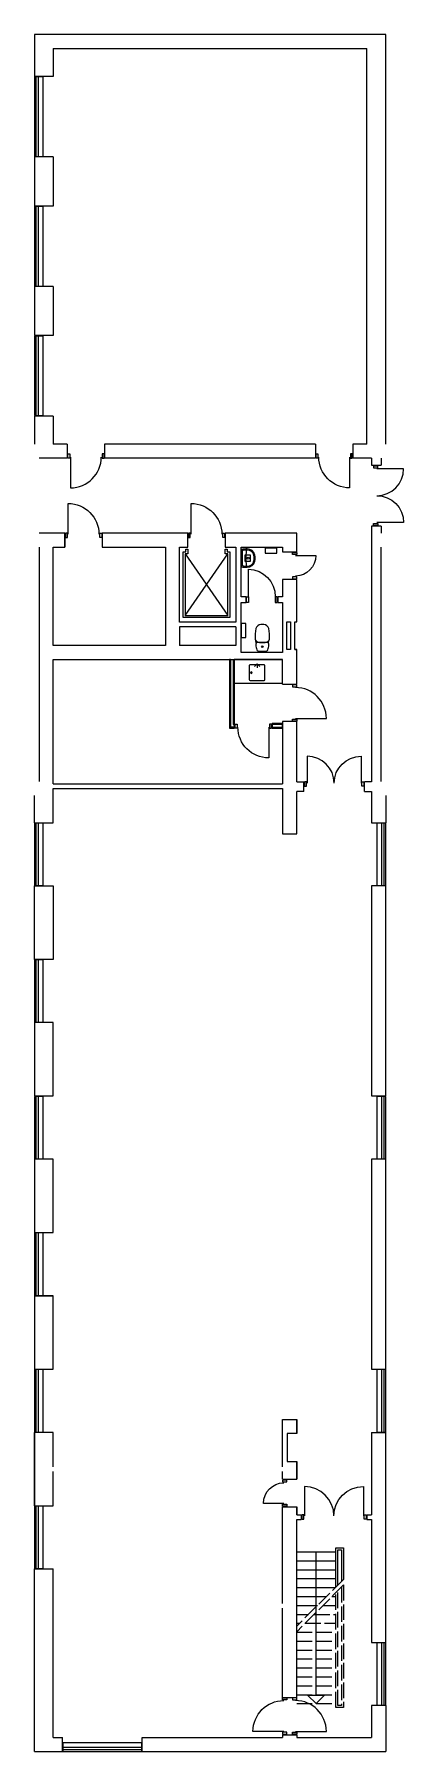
# Model space of a CAD drawing. Header units: millimetres. Extents: x -139122137 to -139112677, y 257862386 to 257906386.
import ezdxf

# ---------------------------------------------------------------- set-up
doc = ezdxf.new("R2010")
doc.units = ezdxf.units.MM
doc.header["$LTSCALE"] = 100
doc.linetypes.add('HIDDEN', pattern=[5, 4, -1])
for name, color, linetype in [('A21----', 3, 'Continuous'), ('a22--l-', 1, 'Continuous'), ('A22--U-', 1, 'Continuous'), ('A22-L--', 1, 'Continuous'), ('A24----', 1, 'Continuous'), ('A312---', 2, 'Continuous'), ('A314-S-', 8, 'Continuous'), ('A321---', 1, 'Continuous'), ('A33----', 113, 'Continuous'), ('A59----', 2, 'Continuous'), ('A66----', 161, 'Continuous'), ('A79-F--', 8, 'Continuous')]:
    doc.layers.add(name, color=color, linetype=linetype)

# ---------------------------------------------------------------- blocks, each defined once
blk = doc.blocks.new('V162')
for p, q in [((1610, 110), (9.999999999998181, 110)), ((1610, 50), (9.999999999998181, 50))]:
    blk.add_line(p, q)
blk.add_lwpolyline([(1610.000000000007, 7.276e-12), (1610, 230), (9.999999999998181, 230), (9.999999999998181, -7.276e-12)], close=True)
blk = doc.blocks.new('V206')
for p, q in [((2050.000000000007, 109.9999999999854), (10, 110)), ((2050.000000000007, 49.99999999998545), (10, 50))]:
    blk.add_line(p, q)
blk.add_lwpolyline([(2050.000000000015, -1.09139e-11), (2050.000000000007, 229.9999999999818), (10, 229.9999999999964), (10, -1.09139e-11)], close=True)
blk = doc.blocks.new('D96H')
for points in [[(-945, 110), (-895, 110), (-895, 0), (-945, 0)], [(-15, 0), (-15, 110), (-65, 110), (-65, 0)]]:
    blk.add_lwpolyline(points, close=True)
blk.add_lwpolyline([(-85, 30), (-85, -760, -0.4142135623730951), (-875, 30)], format="xyb")
blk = doc.blocks.new('D96V')
for points in [[(15, 109.9999999999964), (65, 109.9999999999964), (65, -3.638e-12), (15, -3.638e-12)], [(945, -3.638e-12), (945, 109.9999999999964), (895, 109.9999999999964), (895, -3.638e-12)]]:
    blk.add_lwpolyline(points, close=True)
blk.add_lwpolyline([(85.00000000000364, 29.99999999999636), (85.00000000000364, -760.0000000000036, 0.4142135623730951), (875.0000000000036, 29.99999999999636)], format="xyb")
blk = doc.blocks.new('DD169')
for points in [[(20, 110), (70, 110), (70, 0), (20, 0)], [(1670, 0), (1670, 110), (1620, 110), (1620, 0)]]:
    blk.add_lwpolyline(points, close=True)
for points in [[(844.9999999999982, 30, -0.4142135623730951), (89.99999999999454, -725.0000000000036), (89.99999999999454, 30)], [(844.9999999999964, 30, 0.4142135623730951), (1600, -725.0000000000036), (1600, 30)]]:
    blk.add_lwpolyline(points, format="xyb")
blk = doc.blocks.new('DD156')
for points in [[(20, 110), (70, 110), (70, 0), (20, 0)], [(1540, 0), (1540, 110), (1490, 110), (1490, 0)]]:
    blk.add_lwpolyline(points, close=True)
for points in [[(779.9999999999964, 30, -0.4142135623730951), (89.99999999999363, -660.0000000000036), (89.99999999999363, 30)], [(779.9999999999973, 30, 0.4142135623730951), (1470, -660.0000000000036), (1470, 30)]]:
    blk.add_lwpolyline(points, format="xyb")
blk = doc.blocks.new('PIL')
for p, q in [((0, 0), (-212.1320343559637, -212.1320343559637)), ((0, 7.276e-12), (212.1320343559637, -212.1320343559564)), ((-212.1320343559637, -212.1320343559637), (212.1320343559746, -212.1320343559637))]:
    blk.add_line(p, q)
blk = doc.blocks.new('_ADKV021_P')
blk.add_lwpolyline([(20.00000000000091, 0), (379.9999999999991, 0, -0.414213562373095), (399.9999999999991, -20), (400, -380, -0.4142135623730958), (380, -400), (19.99999999999909, -400, -0.414213562373095), (-9.095e-13, -380), (9.095e-13, -20, -0.4142135623730943)], format="xyb", close=True)
blk.add_circle((350, -200), 20)
blk = doc.blocks.new('_ABAD233_P')
for p, q in [((-70, 50), (-50, 70)), ((0, 0), (-60, 60)), ((0, 0), (0, 100)), ((0, 0), (60, 60)), ((50, 70), (70, 50))]:
    blk.add_line(p, q)
blk = doc.blocks.new('køkkenvask')
at = {"layer": 'A59----', "xscale": -1, "rotation": 359.9999994247033}
blk.add_blockref('_ADKV021_P', (499.9999999936554, -132.9598970057123), dxfattribs=at)
at = {"layer": 'A59----', "rotation": 179.9999994247033}
blk.add_blockref('_ABAD233_P', (300.0000000104483, -110.4585060186946), dxfattribs=at)
blk = doc.blocks.new('D71H')
for points in [[(-640, 110.0424046834014), (-690, 110.0424046834014), (-690, 0.0424046834014007), (-640, 0.0424046834014007)], [(-20.00000000000728, 0.0424046834014007), (-70.00000000000728, 0.0424046834014007), (-70.00000000000728, 110.0424046834014), (-20.00000000000728, 110.0424046834014)]]:
    blk.add_lwpolyline(points, close=True)
blk.add_lwpolyline([(-90, 28.39798818088457), (-90, -491.6020118191154, -0.410250066279564), (-620, 28.39798818088457)], format="xyb")
blk = doc.blocks.new('dis0001t')
for p, q in [((-154.9969062691835, -245.6905522080001), (-163.8874382647882, -298.083848032443)), ((154.9969062691835, -245.6905522080001), (163.8874382647878, -298.0838480324404))]:
    blk.add_line(p, q)
for points in [[(95.49430605555608, -265.1606697300326), (-95.49430605555517, -265.1606697300326, 0.380436264675569), (-182.3993221829614, -342.4740033520943, 0.0956675532251157), (-162.6354577771153, -608.8093315114602, 0.3299202473507091), (-39.00980704262929, -711.4188109589309, 0.0277158264302056), (39.00980704262929, -711.4188109589309, 0.3299202473507089), (162.6354577771172, -608.8093315114602, 0.0956675532251157), (182.3993221829633, -342.4740033520943, 0.3804362646755689)], [(113.5745928950118, -40.53727326866374, 0.0927784375014613), (-113.5745928950118, -40.53727326866374, 0.3016702603911979), (-142.3182038584555, -68.46509399545539, 0.0345254583927298), (-168.8058017380454, -187.4385642621714, 0.1318576942275965), (-167.8796312735394, -211.8675605520998), (-158.4579928177855, -239.1174577712227, 0.3826561050683845), (-143.3790469618198, -250, -0.0529429658073892), (143.3790469618198, -250, 0.3826561050683845), (158.4579928177864, -239.1174577712227), (167.8796312735394, -211.8675605520998, 0.1318576942275964), (168.8058017380454, -187.4385642621714, 0.0345254583927298), (142.3182038584555, -68.46509399545539, 0.3016702603911979)]]:
    blk.add_lwpolyline(points, format="xyb", close=True)
blk.add_circle((-1.137e-13, -144.9995090025603), 20)
blk = doc.blocks.new('Jumbo-T')
at = {"layer": 'A59----'}
blk.add_lwpolyline([(0, -180), (120, -180), (120, 180), (0, 180)], close=True, dxfattribs=at)
blk = doc.blocks.new('DIS0842T')
for points in [[(-224.6250000000007, 4.547e-13, 0.0288938948495601), (-234.9912992152836, -154.2594103105912, 0.3536218093811934), (-78.75000000000136, -351.2811374099092, 0.1107157154297159), (78.74999999999886, -351.2811374099092, 0.3536218093811934), (234.9912992152812, -154.2594103105912, 0.0288938948495601), (224.6249999999983, 4.547e-13)], [(-178.5835723000246, -22.48500000000104, 0.3858000870232532), (-198.4876590473675, -40.528643500214, 0.0221652936543242), (-204.7060796490666, -156.3220882999508, 0.3536218093811938), (-72.12481999856664, -323.5082861140927, 0.1107157154297158), (72.12481999856504, -323.5082861140922, 0.3536218093811927), (204.7060796490649, -156.3220882999508, 0.0221652936543242), (198.4876590473658, -40.528643500214, 0.3858000870232532), (178.5835723000231, -22.48500000000104)]]:
    blk.add_lwpolyline(points, format="xyb", close=True)
blk.add_lwpolyline([(204.524394922701, -143.5395802519465, 0.3962782263965192), (185.377823842804, -123.940007971878, 0.0212539336701756), (-185.3778238428058, -123.9400079718775, 0.3962782263965238), (-204.5243949227024, -143.5395802519465)], format="xyb")
blk.add_circle((-6.821e-13, -180.0000000000005), 24.43194977863941)

msp = doc.modelspace()

# ---------------------------------------------------------------- linework, layer by layer
at = {"layer": 'A21----'}
for p, q in [((-139113137.2756885, 257906386.1782944), (-139122137.2756885, 257906386.1782944)), ((-139122137.2756885, 257906386.1782944), (-139122137.2756885, 257905306.1782944)), ((-139121657.2756885, 257906026.1782944), (-139121657.2756885, 257905306.1782944)), ((-139121657.2756885, 257906026.1782944), (-139113617.2756885, 257906026.1782944)), ((-139113617.2756885, 257895886.1782944), (-139113617.2756885, 257906026.1782944)), ((-139113137.2756885, 257895886.1782944), (-139113137.2756885, 257906386.1782944)), ((-139121657.2756885, 257905306.1782944), (-139122137.2756885, 257905306.1782944)), ((-139122137.2756885, 257903246.1782944), (-139122137.2756885, 257901986.1782944)), ((-139121657.2756885, 257903246.1782944), (-139122137.2756885, 257903246.1782944)), ((-139121657.2756885, 257903246.1782944), (-139121657.2756885, 257901986.1782944)), ((-139121657.2756885, 257901986.1782944), (-139122137.2756885, 257901986.1782944)), ((-139122137.2756885, 257899926.1782944), (-139122137.2756885, 257898666.1782944)), ((-139121657.2756885, 257899926.1782944), (-139122137.2756885, 257899926.1782944)), ((-139121657.2756885, 257899926.1782944), (-139121657.2756885, 257898666.1782944)), ((-139121657.2756885, 257898666.1782944), (-139122137.2756885, 257898666.1782944)), ((-139122137.2756885, 257896606.1782944), (-139122137.2756885, 257895886.1782944)), ((-139121657.2756885, 257896606.1782944), (-139122137.2756885, 257896606.1782944)), ((-139121657.2756885, 257896606.1782944), (-139121657.2756885, 257895886.1782944)), ((-139113497.2756885, 257895526.1782944), (-139113497.2756885, 257895346.1782944)), ((-139113257.2756885, 257895526.1782944), (-139113257.2756885, 257895346.1782944)), ((-139113497.2756885, 257895346.1782944), (-139113257.2756885, 257895346.1782944)), ((-139113497.2756885, 257893786.1782944), (-139113497.2756885, 257893606.1782944)), ((-139113257.2756885, 257893786.1782944), (-139113497.2756885, 257893786.1782944)), ((-139113257.2756885, 257893786.1782944), (-139113257.2756885, 257893606.1782944)), ((-139121657.2756885, 257890726.1782944), (-139121657.2756885, 257893246.1782944)), ((-139113497.2756885, 257893606.1782944), (-139113497.2756885, 257887230.7436526)), ((-139113257.2756885, 257887246.1782944), (-139113257.2756885, 257893246.1782944)), ((-139115467.2756885, 257890626.1782944), (-139115417.2756885, 257890626.1782944)), ((-139121657.2756885, 257887186.1782944), (-139121657.2756885, 257890366.1720946)), ((-139122137.2756885, 257886186.1782944), (-139122137.2756885, 257886886.1782944)), ((-139122137.2756885, 257886186.1782944), (-139122137.2756885, 257886886.1782944)), ((-139113497.2756885, 257886990.7436526), (-139113497.2756885, 257886186.1782944)), ((-139113137.2756885, 257886886.1782944), (-139113137.2756885, 257886186.1782944)), ((-139113497.2756885, 257886186.1782944), (-139113137.2756885, 257886186.1782944)), ((-139122137.2756885, 257882686.1782944), (-139122137.2756885, 257884566.1782944)), ((-139122137.2756885, 257884566.1782944), (-139121657.2756885, 257884566.1782944)), ((-139121657.2756885, 257884566.1782944), (-139121657.2756885, 257882686.1782944)), ((-139121657.2756885, 257882686.1782944), (-139122137.2756885, 257882686.1782944)), ((-139113137.2756885, 257877566.1782944), (-139113497.2756885, 257877566.1782944)), ((-139113497.2756885, 257877566.1782944), (-139113497.2756885, 257872186.1782944)), ((-139113137.2756885, 257872186.1782944), (-139113137.2756885, 257877566.1782944)), ((-139122137.2756885, 257874066.1782944), (-139121657.2756885, 257874066.1782944)), ((-139113497.2756885, 257872186.1782944), (-139113137.2756885, 257872186.1782944)), ((-139113497.2756885, 257872186.1782944), (-139113497.2756885, 257872186.1782944)), ((-139122137.2756885, 257868686.1782944), (-139122137.2756885, 257870566.1782944)), ((-139113497.2756885, 257870566.1782944), (-139113497.2756885, 257868456.1782944)), ((-139113497.2756885, 257870566.1782944), (-139113137.2756885, 257870566.1782944)), ((-139113137.2756885, 257865186.1782944), (-139113137.2756885, 257870566.1782944)), ((-139113497.2756885, 257868336.1782944), (-139113497.2756885, 257865186.1782944)), ((-139122137.2756885, 257867066.1782944), (-139121657.2756885, 257867066.1782944)), ((-139122137.2756885, 257862386.1782944), (-139122137.2756885, 257867066.1782944)), ((-139121657.2756885, 257862746.1782944), (-139121657.2756885, 257867066.1782944)), ((-139113497.2756885, 257865186.1782944), (-139113137.2756885, 257865186.1782944)), ((-139113497.2756885, 257865186.1782944), (-139113497.2756885, 257865186.1782944)), ((-139113137.2756885, 257863566.1782944), (-139113497.2756885, 257863566.1782944)), ((-139113497.2756885, 257863566.1782944), (-139113497.2756885, 257862746.1782944)), ((-139113137.2756885, 257863566.1782944), (-139113137.2756885, 257862386.1782944)), ((-139121657.2756885, 257862746.1782944), (-139121417.2756885, 257862746.1782944)), ((-139121417.2756885, 257862386.1782944), (-139121417.2756885, 257862746.1782944)), ((-139119377.2756885, 257862386.1782944), (-139119377.2756885, 257862746.1782944)), ((-139119377.2756885, 257862746.1782944), (-139115777.2756885, 257862746.1782944)), ((-139115417.2756885, 257862746.1782944), (-139113497.2756885, 257862746.1782944)), ((-139122137.2756885, 257862386.1782944), (-139121417.2756885, 257862386.1782944)), ((-139119377.2756885, 257862386.1782944), (-139113137.2756885, 257862386.1782944))]:
    msp.add_line(p, q, dxfattribs=at)
for points in [[(-139122017.2756885, 257893246.1782944), (-139122017.2756885, 257887246.1782944)], [(-139122137.2756885, 257886186.1782944), (-139121657.2756885, 257886186.1782944), (-139121657.2756885, 257887066.1782944)], [(-139121657.2756885, 257869686.1782944), (-139121657.2756885, 257870566.1782944), (-139122137.2756885, 257870566.1782944), (-139122137.2756885, 257868686.1782944), (-139121657.2756885, 257868686.1782944), (-139121657.2756885, 257869566.1782944)]]:
    msp.add_lwpolyline(points, dxfattribs=at)
for points in [[(-139113497.2756885, 257879186.1782944), (-139113137.2756885, 257879186.1782944), (-139113137.2756885, 257884566.1782944), (-139113497.2756885, 257884566.1782944), (-139113497.2756885, 257879186.1782944)], [(-139122137.2756885, 257879186.1782944), (-139121657.2756885, 257879186.1782944), (-139121657.2756885, 257881066.1782944), (-139122137.2756885, 257881066.1782944)], [(-139122137.2756885, 257875686.1782944), (-139121657.2756885, 257875686.1782944), (-139121657.2756885, 257877566.1782944), (-139122137.2756885, 257877566.1782944)], [(-139122137.2756885, 257872186.1782944), (-139121657.2756885, 257872186.1782944), (-139121657.2756885, 257874066.1782944), (-139122137.2756885, 257874066.1782944)]]:
    msp.add_lwpolyline(points, close=True, dxfattribs=at)
at = {"layer": 'a22--l-'}
for points in [[(-139121657.2756885, 257887186.1782944), (-139115777.2756885, 257887186.1782944)], [(-139121657.2756885, 257887066.1782944), (-139115777.2756885, 257887066.1782944)]]:
    msp.add_lwpolyline(points, dxfattribs=at)
at = {"layer": 'A22--U-'}
for p, q in [((-139121297.2756885, 257895886.1782944), (-139121657.2756885, 257895886.1782944)), ((-139120337.2756885, 257895886.1782944), (-139120337.2756885, 257895526.1782944)), ((-139114937.2756885, 257895886.1782944), (-139120337.2756885, 257895886.1782944)), ((-139114937.2756885, 257895886.1782944), (-139114937.2756885, 257895526.1782944)), ((-139113617.2756885, 257895886.1782944), (-139113977.2756885, 257895886.1782944)), ((-139113977.2756885, 257895886.1782944), (-139113977.2756885, 257895526.1782944)), ((-139114937.2756885, 257895526.1782944), (-139120337.2756885, 257895526.1782944)), ((-139113497.2756885, 257895526.1782944), (-139113977.2756885, 257895526.1782944)), ((-139121357.2756885, 257893606.1782944), (-139122017.2756885, 257893606.1782944)), ((-139121657.2756885, 257893246.1782944), (-139121357.2756885, 257893246.1782944)), ((-139121357.2756885, 257893606.1782944), (-139121357.2756885, 257893246.1782944)), ((-139121357.2756885, 257893246.1782944), (-139121357.2756885, 257893606.1782944)), ((-139118207.2756885, 257893606.1782944), (-139120397.2756885, 257893606.1782944)), ((-139120397.2756885, 257893606.1782944), (-139120397.2756885, 257893246.1782944)), ((-139120397.2756885, 257893246.1782944), (-139118777.2756885, 257893246.1782944)), ((-139118777.2756885, 257893246.1782944), (-139118777.2756885, 257890726.1782944)), ((-139118417.2756885, 257891326.1782944), (-139118417.2756885, 257893246.1782944)), ((-139118417.2756885, 257893246.1782944), (-139118207.2756885, 257893246.1782944)), ((-139118207.2756885, 257893246.1782944), (-139118207.2756885, 257893606.1782944)), ((-139116977.2756885, 257891326.1782944), (-139118417.2756885, 257891326.1782944)), ((-139116977.2756885, 257891206.1782944), (-139118417.2756885, 257891206.1782944)), ((-139118417.2756885, 257891206.1782944), (-139118417.2756885, 257890726.1782944)), ((-139116977.2756885, 257891206.1782944), (-139116977.2756885, 257890726.1782944)), ((-139118777.2756885, 257890726.1782944), (-139121657.2756885, 257890726.1782944)), ((-139116977.2756885, 257890726.1782944), (-139118417.2756885, 257890726.1782944)), ((-139115417.2756885, 257889736.1720946), (-139115417.2756885, 257890626.1782944)), ((-139121657.2756885, 257890366.1720946), (-139115777.2756885, 257890366.1782944)), ((-139115777.2756885, 257889736.1720946), (-139115777.2756885, 257890366.1782944)), ((-139115777.2756885, 257889736.1720946), (-139115417.2756885, 257889736.1720946)), ((-139115777.2756885, 257889736.1720946), (-139115417.2756885, 257889736.1720946)), ((-139115417.2756885, 257887230.7436526), (-139115237.2756885, 257887230.7436526)), ((-139115237.2756885, 257886990.7436526), (-139115237.2756885, 257887230.7436526)), ((-139113497.2756885, 257887230.7436526), (-139113677.2756885, 257887230.7436526)), ((-139113677.2756885, 257886990.7436526), (-139113677.2756885, 257887230.7436526)), ((-139115237.2756885, 257886990.7436526), (-139115417.2756885, 257886990.7436526)), ((-139113677.2756885, 257886990.7436526), (-139113497.2756885, 257886990.7436526)), ((-139115777.2756885, 257869686.1782944), (-139115777.2756885, 257870896.1782944)), ((-139115777.2756885, 257870896.1782944), (-139115417.2756885, 257870896.1782944)), ((-139115417.2756885, 257870896.1782944), (-139115417.2756885, 257870536.1782944)), ((-139115417.2756885, 257870846.1782944), (-139115417.2756885, 257870896.1782944)), ((-139115417.2756885, 257870536.1782944), (-139115417.2756885, 257870896.1782944)), ((-139115777.2332838, 257869366.1782945), (-139115777.2756885, 257869566.1782944)), ((-139115417.2756885, 257869816.1782944), (-139115417.2756885, 257869366.1782945)), ((-139115417.2756885, 257869366.1782945), (-139115417.2756885, 257869816.1782944)), ((-139115777.2756885, 257866186.1782944), (-139115777.2756885, 257868656.1782945)), ((-139115417.2756885, 257868456.1782944), (-139115417.2756885, 257868656.1782945)), ((-139115417.2756885, 257868656.1782945), (-139115417.2756885, 257868456.1782944)), ((-139115417.2756885, 257868456.1782944), (-139115302.2756885, 257868456.1782944)), ((-139115417.2756885, 257863776.7026967), (-139115417.2756885, 257868336.1782944)), ((-139115417.2756885, 257868336.1782944), (-139115302.2756885, 257868336.1782944)), ((-139115302.2756885, 257868456.1782944), (-139115302.2756885, 257868336.1782944)), ((-139113617.2756885, 257868456.1782944), (-139113497.2756885, 257868456.1782944)), ((-139113617.2756885, 257868456.1782944), (-139113617.2756885, 257868336.1782944)), ((-139113617.2756885, 257868336.1782944), (-139113497.2756885, 257868336.1782944)), ((-139115777.2756885, 257863776.7026967), (-139115777.2756885, 257866066.1782944)), ((-139115777.2756885, 257863776.7026967), (-139115417.2756885, 257863776.7026967)), ((-139115777.2756885, 257862820.1959851), (-139115777.2756885, 257862746.1782944)), ((-139115777.2756885, 257862820.1959851), (-139115417.2756885, 257862820.1959851)), ((-139115417.2756885, 257862820.1959851), (-139115417.2756885, 257862746.1782944))]:
    msp.add_line(p, q, dxfattribs=at)
for points in [[(-139121297.2756885, 257895886.1782944), (-139121297.2756885, 257895526.1782944), (-139122017.2756885, 257895526.1782944)], [(-139115417.2756885, 257890626.1782944), (-139115467.2756885, 257890626.1782944), (-139115467.2756885, 257891336.1782944), (-139115417.2756885, 257891336.1782944), (-139115417.2756885, 257892416.1782944), (-139115777.2756885, 257892416.1782944), (-139115777.2756885, 257891976.1782944), (-139115902.2756885, 257891976.1782944), (-139115902.2756885, 257891831.1782944), (-139115777.2756885, 257891831.1782944), (-139115777.2756885, 257891361.1782944), (-139115777.2756885, 257890651.1782944), (-139115777.2756885, 257890551.1782944), (-139116837.2756885, 257890551.1782944), (-139116837.2756885, 257891831.1782944), (-139116712.2756885, 257891831.1782944), (-139116712.2756885, 257891976.1782944), (-139116837.2756885, 257891976.1782944), (-139116837.2756885, 257893246.1782944), (-139115777.2756885, 257893246.1782944), (-139115777.2756885, 257893126.1782944), (-139115417.2756885, 257893126.1782944), (-139115417.2756885, 257893606.1782944), (-139117247.2756885, 257893606.1782944), (-139117247.2756885, 257893246.1782944), (-139116977.2756885, 257893246.1782944), (-139116977.2756885, 257891326.1782944)], [(-139115417.2756885, 257887230.7436526), (-139115417.2756885, 257888776.1720946), (-139115777.2756885, 257888776.1720946), (-139115777.2756885, 257887186.1782944)], [(-139115777.2756885, 257887066.1782944), (-139115777.2756885, 257885906.1782944), (-139115417.2756885, 257885906.1782944), (-139115417.2756885, 257886990.7436526)], [(-139115417.2756885, 257870536.1782944), (-139115657.2756885, 257870536.1782944), (-139115657.2756885, 257869816.1782944), (-139115417.2756885, 257869816.1782944)], [(-139115777.2332838, 257869366.1782945), (-139115417.2756885, 257869366.1782945)], [(-139115777.2332838, 257868656.1782945), (-139115417.2756885, 257868656.1782945)]]:
    msp.add_lwpolyline(points, dxfattribs=at)
msp.add_lwpolyline([(-139115575.2756885, 257891336.1782944), (-139115575.2756885, 257890626.1782944), (-139115669.2756885, 257890626.1782944), (-139115669.2756885, 257891336.1782944)], close=True, dxfattribs=at)
at = {"layer": 'A22-L--'}
for p, q in [((-139117112.2757621, 257890366.172562), (-139117112.2757621, 257888631.17700234)), ((-139117042.2757621, 257890366.172562), (-139117042.2757621, 257888701.17373052)), ((-139117017.2757621, 257890366.172562), (-139117017.2757621, 257888726.172562)), ((-139117112.2757621, 257888631.17700234), (-139117007.28012896, 257888631.1720947)), ((-139117042.2757621, 257888701.17373052), (-139117007.27685705, 257888701.17209464)), ((-139117017.2757621, 257888726.172562), (-139117007.2756885, 257888726.1720946)), ((-139117007.2756885, 257888606.1720945), (-139117007.2756885, 257888726.1720946))]:
    msp.add_line(p, q, dxfattribs=at)
for points in [[(-139117007.2756885, 257888631.172562), (-139117112.2757621, 257888631.1725619), (-139117112.2757621, 257890366.172562), (-139117137.2757621, 257890366.1725619), (-139117137.2757621, 257888606.1725619), (-139117007.2756885, 257888606.172562)], [(-139116047.2756149, 257888606.1720945), (-139115777.2756885, 257888606.1720945), (-139115777.2756885, 257888726.1720946), (-139116047.2756149, 257888726.1720946)], [(-139116047.2756149, 257888631.172562), (-139115777.2756885, 257888631.172562), (-139115777.2756885, 257888701.172562), (-139116047.2756149, 257888701.172562)]]:
    msp.add_lwpolyline(points, close=True, dxfattribs=at)
at = {"layer": 'A24----'}
for p, q in [((-139115417.2756885, 257867506.1782944), (-139114427.2756885, 257867506.1782944)), ((-139114922.2756885, 257863828.3103288), (-139114922.2756885, 257867506.1782944)), ((-139115417.2756885, 257867277.354765), (-139114427.2756885, 257867277.354765)), ((-139115417.2756885, 257867048.5312356), (-139114427.2756885, 257867048.5312356)), ((-139115417.2756885, 257866819.7077062), (-139114427.2756885, 257866819.7077062)), ((-139115417.2756885, 257866590.8841768), (-139114427.2756885, 257866590.8841768)), ((-139115417.2756885, 257866362.0606474), (-139114656.0992179, 257866362.0606474)), ((-139115417.2756885, 257866133.2371179), (-139114884.9227473, 257866133.2371179)), ((-139115417.2756885, 257865904.4135885), (-139115113.7462767, 257865904.4135885)), ((-139115417.2756885, 257865675.5900591), (-139115342.5698061, 257865675.5900591))]:
    msp.add_line(p, q, dxfattribs=at)
at = {"layer": 'A24----', "linetype": 'HIDDEN'}
for p, q in [((-139114217.2756885, 257866800.8841768), (-139115417.2756885, 257865600.8841768)), ((-139114217.2756885, 257866659.4628205), (-139115417.2756885, 257865459.4628205)), ((-139114743.5013911, 257866133.2371179), (-139114427.2756885, 257866133.2371179)), ((-139114514.6778616, 257866362.0606474), (-139114427.2756885, 257866362.0606474)), ((-139115201.1484499, 257865675.5900591), (-139114427.2756885, 257865675.5900591)), ((-139114972.3249205, 257865904.4135885), (-139114427.2756885, 257865904.4135885)), ((-139115417.2756885, 257865446.7665297), (-139114427.2756885, 257865446.7665297)), ((-139115417.2756885, 257865217.9430003), (-139114427.2756885, 257865217.9430003)), ((-139115417.2756885, 257864989.1194709), (-139114427.2756885, 257864989.1194709)), ((-139115417.2756885, 257864760.2959415), (-139114427.2756885, 257864760.2959415)), ((-139115417.2756885, 257864531.4724121), (-139114427.2756885, 257864531.4724121)), ((-139115417.2756885, 257864302.6488827), (-139114427.2756885, 257864302.6488827)), ((-139115417.2756885, 257864073.8253532), (-139114427.2756885, 257864073.8253532)), ((-139115417.2756885, 257863845.0018238), (-139114427.2756885, 257863845.0018238)), ((-139115417.2756885, 257863616.1782944), (-139114427.2756885, 257863616.1782944))]:
    msp.add_line(p, q, dxfattribs=at)
at = {"layer": 'A24----'}
for points in [[(-139114417.2756885, 257866600.8841768), (-139114417.2756885, 257867606.1782944), (-139114217.2756885, 257867606.1782944), (-139114217.2756885, 257866800.8841768)], [(-139114367.2756885, 257866650.8841768), (-139114367.2756885, 257867556.1782944), (-139114267.2756885, 257867556.1782944), (-139114267.2756885, 257866750.8841768)]]:
    msp.add_lwpolyline(points, dxfattribs=at)
at = {"layer": 'A24----', "linetype": 'HIDDEN'}
for points in [[(-139114217.2756885, 257866659.4628205), (-139114217.2756885, 257863516.1782944), (-139114417.2756885, 257863516.1782944), (-139114417.2756885, 257866459.4628205)], [(-139114267.2756885, 257866609.4628205), (-139114267.2756885, 257863566.1782944), (-139114367.2756885, 257863566.1782944), (-139114367.2756885, 257866509.4628205)]]:
    msp.add_lwpolyline(points, dxfattribs=at)
at = {"layer": 'A312---'}
msp.add_lwpolyline([(-139116650.2756885, 257891976.1782944), (-139116650.2756885, 257892682.1782944, -0.4082200849795125), (-139115964.2756885, 257891976.1782944)], format="xyb", dxfattribs=at)
for points in [[(-139116650.2756885, 257891831.2206991), (-139116700.2756885, 257891831.2206991), (-139116700.2756885, 257891976.1782944), (-139116650.2756885, 257891976.1782944)], [(-139115964.2756885, 257891831.2206991), (-139115914.2756885, 257891831.2206991), (-139115914.2756885, 257891976.1782944), (-139115964.2756885, 257891976.1782944)]]:
    msp.add_lwpolyline(points, close=True, dxfattribs=at)
at = {"layer": 'A314-S-'}
for p, q in [((-139119387.2756885, 257862496.1782944), (-139121407.2756885, 257862496.1782944)), ((-139119387.2756885, 257862436.1782944), (-139121407.2756885, 257862436.1782944))]:
    msp.add_line(p, q, dxfattribs=at)
msp.add_lwpolyline([(-139119387.2756885, 257862386.1782944), (-139119387.2756885, 257862616.1782944), (-139121407.2756885, 257862616.1782944), (-139121407.2756885, 257862386.1782944)], close=True, dxfattribs=at)
at = {"layer": 'A59----'}
msp.add_lwpolyline([(-139116748.6625714, 257892891.1782944), (-139116598.6625714, 257892891.1782944), (-139116598.6625714, 257893041.1782944), (-139116748.6625714, 257893041.1782944)], close=True, dxfattribs=at)
at = {"layer": 'A66----'}
for p, q in [((-139118277.2756885, 257893076.1782944), (-139117177.2756885, 257891496.1782944)), ((-139118277.2756885, 257891496.1782944), (-139117177.2756885, 257893076.1782944))]:
    msp.add_line(p, q, dxfattribs=at)
msp.add_lwpolyline([(-139117127.2756885, 257893126.1782944), (-139117127.2756885, 257891446.1782944), (-139118327.2756885, 257891446.1782944), (-139118327.2756885, 257893126.1782944), (-139118257.2756885, 257893126.1782944), (-139118257.2756885, 257893196.1782944), (-139118207.2756885, 257893196.1782944), (-139118207.2756885, 257893076.1782944), (-139118277.2756885, 257893076.1782944), (-139118277.2756885, 257891496.1782944), (-139117177.2756885, 257891496.1782944), (-139117177.2756885, 257893076.1782944), (-139117247.2756885, 257893076.1782944), (-139117247.2756885, 257893196.1782944), (-139117197.2756885, 257893196.1782944), (-139117197.2756885, 257893126.1782944)], close=True, dxfattribs=at)
at = {"layer": 'A79-F--'}
for p, q in [((-139116206.7899148, 257893221.1782942), (-139116206.7899148, 257893246.1782942)), ((-139116177.1461681, 257893221.1782942), (-139116177.1461681, 257893246.1782942)), ((-139115974.0759516, 257893221.1782942), (-139115974.0759516, 257893246.1782942)), ((-139115945.3884928, 257893221.1782942), (-139115945.3884928, 257893246.1782942))]:
    msp.add_line(p, q, dxfattribs=at)
msp.add_lwpolyline([(-139115927.2756884, 257893096.1782944), (-139115927.2756885, 257893221.1782944), (-139116227.2756885, 257893221.1782944), (-139116227.2756884, 257893096.1782944), (-139115927.2756884, 257893096.1782944)], dxfattribs=at)
msp.add_lwpolyline([(-139117017.2756885, 257889766.1720945), (-139115777.2756885, 257889766.1720945), (-139115777.2756885, 257890366.1720945), (-139117017.2756885, 257890366.1720946)], close=True, dxfattribs=at)

# ---------------------------------------------------------------- block references
at = {"layer": 'A24----', "rotation": 180}
msp.add_blockref('PIL', (-139114922.2756885, 257863616.1782944), dxfattribs=at)
at = {"layer": 'A314-S-'}
for name, p, rotation in [('V206', (-139122137.2756885, 257905306.1782944), 270), ('V206', (-139122137.2756885, 257901986.1782944), 270), ('V206', (-139122137.2756885, 257898666.1782944), 270), ('V162', (-139122137.2756885, 257886186.1782944), 270), ('V162', (-139113137.2756885, 257884566.1782944), 90), ('V162', (-139122137.2756885, 257882686.1782944), 270), ('V162', (-139122137.2756885, 257879186.1782944), 270), ('V162', (-139113137.2756885, 257877566.1782944), 90), ('V162', (-139122137.2756885, 257875686.1782944), 270), ('V162', (-139122137.2756885, 257872186.1782944), 270), ('V162', (-139113137.2756885, 257870566.1782944), 90), ('V162', (-139122137.2756885, 257868686.1782944), 270), ('V162', (-139113137.2756885, 257863566.1782944), 90)]:
    msp.add_blockref(name, p, dxfattribs=dict(at, rotation=rotation))
at = {"layer": 'A321---'}
for name, p in [('D96V', (-139121297.2756885, 257895526.1782944)), ('D96H', (-139113977.2756885, 257895526.1782944))]:
    msp.add_blockref(name, p, dxfattribs=at)
for name, p, rotation in [('DD156', (-139113337.2756885, 257893786.1782944), 90), ('D96H', (-139118207.2756885, 257893606.1782944), 180.0000000002084), ('D71H', (-139115417.2756885, 257893126.1782944), 90), ('D96H', (-139116047.2756148, 257888606.1720945), 2.084732e-10), ('DD156', (-139113677.2756885, 257887230.7436526), 180.0000000002084), ('D71H', (-139115777.2756885, 257868656.1782945), 270), ('DD169', (-139113617.2756885, 257868456.1782944), 180.0000000002084), ('D96H', (-139115777.2756885, 257862819.5229534), 270), ('D96V', (-139115417.2756885, 257862819.5229534), 90)]:
    msp.add_blockref(name, p, dxfattribs=dict(at, rotation=rotation))
at = {"layer": 'A321---', "xscale": -1}
for name, p, rotation in [('D96V', (-139121357.2756885, 257893606.1782944), 180.0000000002084), ('D96H', (-139115417.2756885, 257888776.1720946), 90)]:
    msp.add_blockref(name, p, dxfattribs=dict(at, rotation=rotation))
at = {"layer": 'A33----'}
msp.add_blockref('Jumbo-T', (-139116837.2756885, 257891111.1782944), dxfattribs=at)
at = {"layer": 'A59----'}
for name, p, rotation in [('DIS0842T', (-139116837.2756885, 257892966.1782944), 90), ('dis0001t', (-139116297.2756885, 257890551.1782944), 180)]:
    msp.add_blockref(name, p, dxfattribs=dict(at, rotation=rotation))
at = {"layer": 'A79-F--'}
msp.add_blockref('køkkenvask', (-139116731.4011, 257890366.1720945), dxfattribs=at)

doc.saveas('drawing.dxf')
